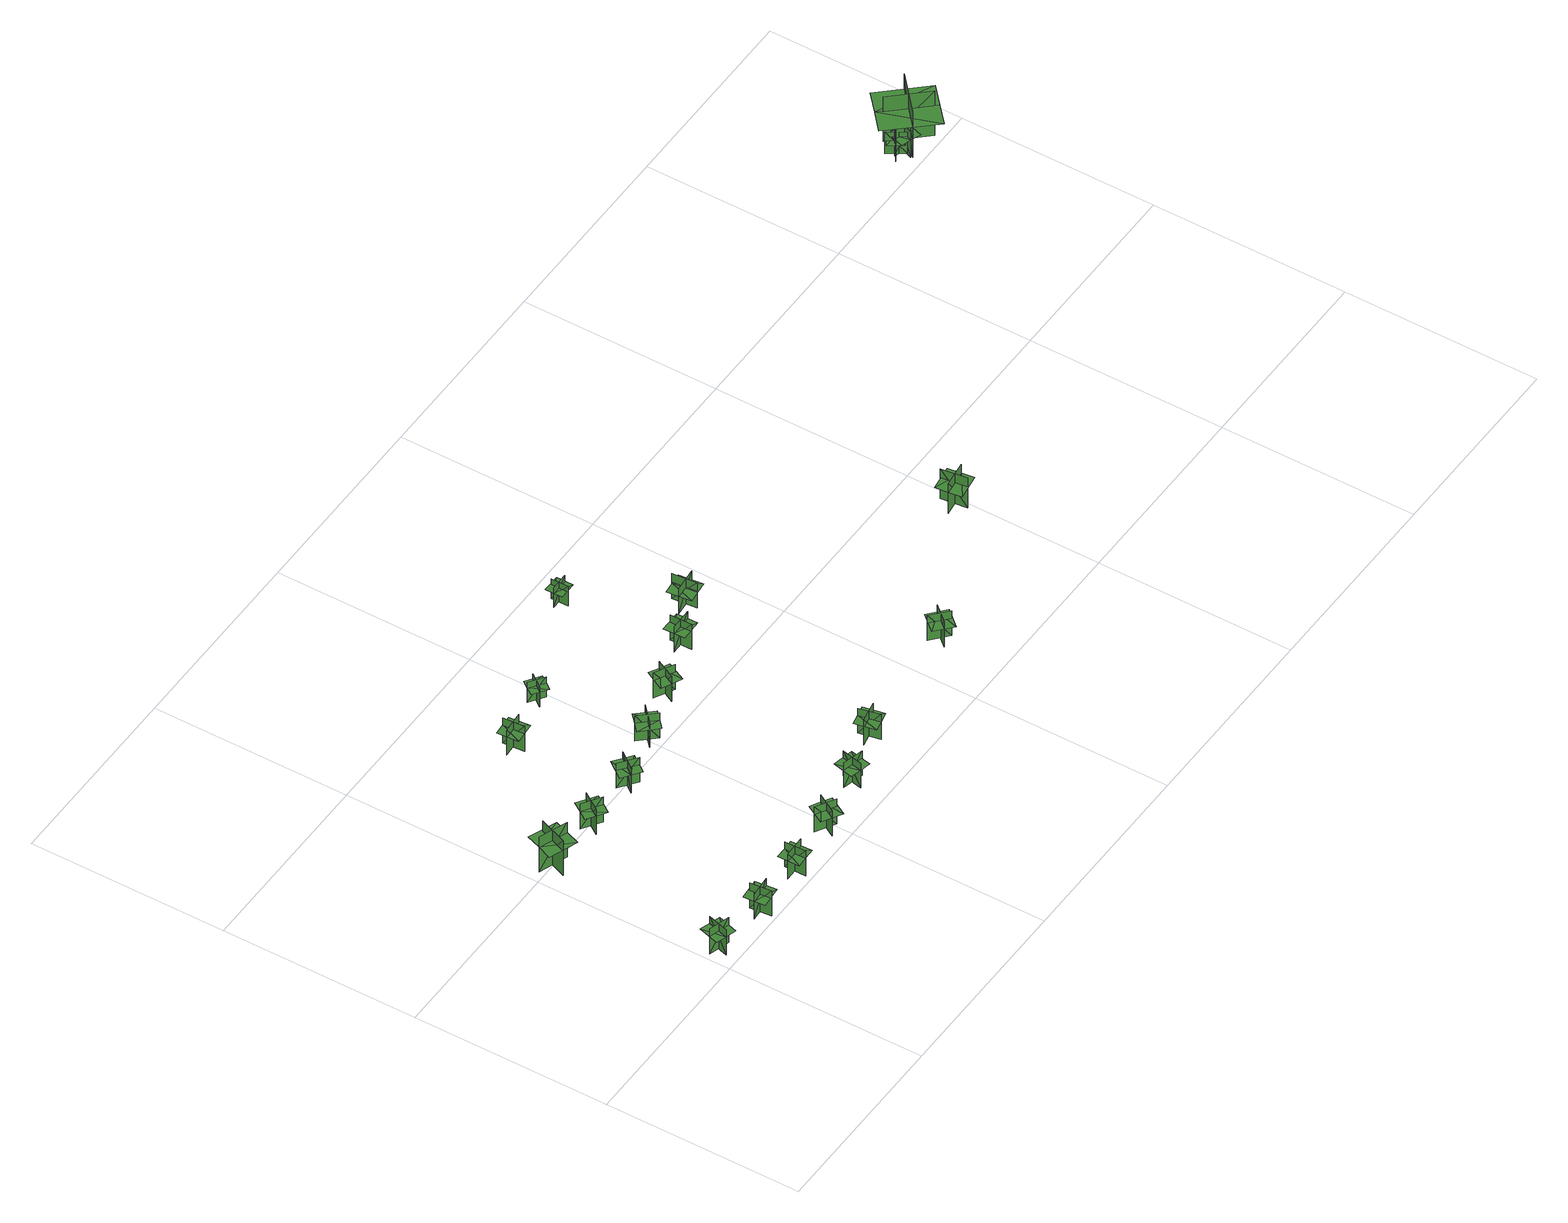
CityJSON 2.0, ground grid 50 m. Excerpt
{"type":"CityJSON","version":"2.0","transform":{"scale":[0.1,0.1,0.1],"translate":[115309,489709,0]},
"CityObjects":{
"tree1":{"type":"SolitaryVegetationObject","geometry":[{"type":"MultiSurface","lod":"1","boundaries":[[[0,1,2]],[[0,2,3]],[[4,5,6]],[[4,6,7]],[[8,9,10]],[[8,10,11]],[[8,11,12]],[[8,12,13]]]}]},
"tree2":{"type":"SolitaryVegetationObject","geometry":[{"type":"MultiSurface","lod":"1","boundaries":[[[14,15,16]],[[14,16,17]],[[18,19,20]],[[18,20,21]],[[22,23,24]],[[22,24,25]],[[22,25,26]],[[22,26,27]]]}]},
"tree3":{"type":"SolitaryVegetationObject","geometry":[{"type":"MultiSurface","lod":"1","boundaries":[[[28,29,30]],[[28,30,31]],[[32,33,34]],[[32,34,35]],[[36,37,38]],[[36,38,39]],[[36,39,40]],[[36,40,41]]]}]},
"tree4":{"type":"SolitaryVegetationObject","geometry":[{"type":"MultiSurface","lod":"1","boundaries":[[[42,43,44]],[[42,44,45]],[[46,47,48]],[[46,48,49]],[[50,51,52]],[[50,52,53]],[[50,53,54]],[[50,54,55]]]}]},
"tree5":{"type":"SolitaryVegetationObject","geometry":[{"type":"MultiSurface","lod":"1","boundaries":[[[56,57,58]],[[56,58,59]],[[60,61,62]],[[60,62,63]],[[64,65,66]],[[64,66,67]],[[64,67,68]],[[64,68,69]]]}]},
"tree6":{"type":"SolitaryVegetationObject","geometry":[{"type":"MultiSurface","lod":"1","boundaries":[[[70,71,72]],[[70,72,73]],[[74,75,76]],[[74,76,77]],[[78,79,80]],[[78,80,81]],[[78,81,82]],[[78,82,83]]]}]},
"tree7":{"type":"SolitaryVegetationObject","geometry":[{"type":"MultiSurface","lod":"1","boundaries":[[[84,85,86]],[[84,86,87]],[[88,89,90]],[[88,90,91]],[[92,93,94]],[[92,94,95]],[[92,95,96]],[[92,96,97]]]}]},
"tree8":{"type":"SolitaryVegetationObject","geometry":[{"type":"MultiSurface","lod":"1","boundaries":[[[98,99,100]],[[98,100,101]],[[102,103,104]],[[102,104,105]],[[106,107,108]],[[106,108,109]],[[106,109,110]],[[106,110,111]]]}]},
"tree9":{"type":"SolitaryVegetationObject","geometry":[{"type":"MultiSurface","lod":"1","boundaries":[[[112,113,114]],[[112,114,115]],[[116,117,118]],[[116,118,119]],[[120,121,122]],[[120,122,123]],[[120,123,124]],[[120,124,125]]]}]},
"tree10":{"type":"SolitaryVegetationObject","geometry":[{"type":"MultiSurface","lod":"1","boundaries":[[[126,127,128]],[[126,128,129]],[[130,131,132]],[[130,132,133]],[[134,135,136]],[[134,136,137]],[[134,137,138]],[[134,138,139]]]}]},
"tree11":{"type":"SolitaryVegetationObject","geometry":[{"type":"MultiSurface","lod":"1","boundaries":[[[140,141,142]],[[140,142,143]],[[144,145,146]],[[144,146,147]],[[148,149,150]],[[148,150,151]],[[148,151,152]],[[148,152,153]]]}]},
"tree12":{"type":"SolitaryVegetationObject","geometry":[{"type":"MultiSurface","lod":"1","boundaries":[[[154,155,156]],[[154,156,157]],[[158,159,160]],[[158,160,161]],[[162,163,164]],[[162,164,165]],[[162,165,166]],[[162,166,167]]]}]},
"tree13":{"type":"SolitaryVegetationObject","geometry":[{"type":"MultiSurface","lod":"1","boundaries":[[[168,169,170]],[[168,170,171]],[[172,173,174]],[[172,174,175]],[[176,177,178]],[[176,178,179]],[[176,179,180]],[[176,180,181]]]}]},
"tree14":{"type":"SolitaryVegetationObject","geometry":[{"type":"MultiSurface","lod":"1","boundaries":[[[182,183,184]],[[182,184,185]],[[186,187,188]],[[186,188,189]],[[190,191,192]],[[190,192,193]],[[190,193,194]],[[190,194,195]]]}]},
"tree15":{"type":"SolitaryVegetationObject","geometry":[{"type":"MultiSurface","lod":"1","boundaries":[[[196,197,198]],[[196,198,199]],[[200,201,202]],[[200,202,203]],[[204,205,206]],[[204,206,207]],[[204,207,208]],[[204,208,209]]]}]},
"tree16":{"type":"SolitaryVegetationObject","geometry":[{"type":"MultiSurface","lod":"1","boundaries":[[[210,211,212]],[[210,212,213]],[[214,215,216]],[[214,216,217]],[[218,219,220]],[[218,220,221]],[[218,221,222]],[[218,222,223]]]}]},
"tree17":{"type":"SolitaryVegetationObject","geometry":[{"type":"MultiSurface","lod":"1","boundaries":[[[224,225,226]],[[224,226,227]],[[228,229,230]],[[228,230,231]],[[232,233,234]],[[232,234,235]],[[232,235,236]],[[232,236,237]]]}]},
"tree18":{"type":"SolitaryVegetationObject","geometry":[{"type":"MultiSurface","lod":"1","boundaries":[[[238,239,240]],[[238,240,241]],[[242,243,244]],[[242,244,245]],[[246,247,248]],[[246,248,249]],[[246,249,250]],[[246,250,251]]]}]},
"tree19":{"type":"SolitaryVegetationObject","geometry":[{"type":"MultiSurface","lod":"1","boundaries":[[[252,253,254]],[[252,254,255]],[[256,257,258]],[[256,258,259]],[[260,261,262]],[[260,262,263]],[[260,263,264]],[[260,264,265]]]}]},
"tree20":{"type":"SolitaryVegetationObject","geometry":[{"type":"MultiSurface","lod":"1","boundaries":[[[266,267,268]],[[266,268,269]],[[270,271,272]],[[270,272,273]],[[274,275,276]],[[274,276,277]],[[274,278,279]],[[274,279,275]]]}]},
"tree21":{"type":"SolitaryVegetationObject","geometry":[{"type":"MultiSurface","lod":"1","boundaries":[[[280,281,282]],[[280,282,283]],[[284,285,286]],[[284,286,287]],[[288,289,290]],[[288,290,291]],[[288,292,293]],[[288,293,289]]]}]},
"tree22":{"type":"SolitaryVegetationObject","geometry":[{"type":"MultiSurface","lod":"1","boundaries":[[[294,295,296]],[[294,296,297]],[[298,299,300]],[[298,300,301]],[[302,303,304]],[[302,304,305]],[[302,305,306]],[[302,306,307]]]}]}
},
"vertices":[
[10,58,11],[63,42,11],[63,42,88],[10,58,88],[27,26,11],[43,79,11],[43,79,88],[27,26,88],[27,26,67],[54,18,67],[70,71,67],[43,79,67],[17,87,67],[1,34,67],
[178,62,11],[183,7,11],[183,7,88],[178,62,88],[154,34,11],[209,39,11],[209,39,88],[154,34,88],[154,34,66],[157,7,66],[212,12,66],[209,39,66],[207,67,66],[152,62,66],
[74,535,5],[46,463,5],[46,463,113],[74,535,113],[27,514,5],[99,487,5],[99,487,113],[27,514,113],[27,514,82],[13,478,82],[85,450,82],[99,487,82],[113,523,82],[41,551,82],
[354,42,10],[299,40,10],[299,40,87],[354,42,87],[328,67,10],[329,12,10],[329,12,87],[328,67,87],[328,67,65],[300,67,65],[301,11,65],[329,12,65],[357,13,65],[355,68,65],
[223,517,6],[192,471,6],[192,471,83],[223,517,83],[187,510,6],[233,479,6],[233,479,83],[187,510,83],[187,510,61],[171,487,61],[217,456,61],[233,479,61],[248,502,61],[202,533,61],
[501,42,11],[453,70,11],[453,70,88],[501,42,88],[492,78,11],[464,30,11],[464,30,88],[492,78,88],[492,78,66],[468,92,66],[440,44,66],[464,30,66],[488,16,66],[516,64,66],
[338,513,4],[382,479,4],[382,479,81],[338,513,81],[343,477,4],[376,520,4],[376,520,81],[343,477,81],[343,477,60],[365,460,60],[398,504,60],[376,520,60],[354,537,60],[321,493,60],
[345,771,10],[290,767,10],[290,767,87],[345,771,87],[317,795,10],[321,740,10],[321,740,87],[317,795,87],[317,795,65],[290,793,65],[294,738,65],[321,740,65],[349,742,65],[345,797,65],
[603,89,12],[657,76,12],[657,76,88],[603,89,88],[622,57,12],[634,111,12],[634,111,88],[622,57,88],[622,57,67],[649,51,67],[661,105,67],[634,111,67],[607,117,67],[595,64,67],
[484,519,4],[525,557,4],[525,557,81],[484,519,81],[521,517,4],[484,558,4],[484,558,81],[521,517,81],[521,517,60],[541,536,60],[504,577,60],[484,558,60],[463,539,60],[501,499,60],
[480,821,11],[454,786,11],[454,786,73],[480,821,73],[451,817,11],[487,791,11],[487,791,73],[451,817,73],[451,817,56],[438,799,56],[473,773,56],[487,791,56],[500,809,56],[464,835,56],
[794,135,11],[739,124,11],[739,124,88],[794,135,88],[763,155,11],[774,101,11],[774,101,88],[763,155,88],[763,155,66],[736,150,66],[747,96,66],[774,101,66],[801,107,66],[790,161,66],
[666,569,5],[617,595,5],[617,595,82],[666,569,82],[655,604,5],[630,555,5],[630,555,82],[655,604,82],[655,604,60],[631,617,60],[605,568,60],[630,555,60],[655,542,60],[680,592,60],
[787,660,7],[788,604,7],[788,604,84],[787,660,84],[761,633,7],[817,634,7],[817,634,84],[761,633,84],[761,633,63],[762,606,63],[817,607,63],[817,634,63],[816,662,63],[761,661,63],
[748,945,15],[748,901,15],[748,901,76],[748,945,76],[727,925,15],[772,925,15],[772,925,76],[727,925,76],[727,925,59],[727,903,59],[772,903,59],[772,925,59],[772,947,59],[727,947,59],
[895,726,9],[901,663,9],[901,663,87],[895,726,87],[863,687,9],[926,693,9],[926,693,87],[863,687,87],[891,722,62],[862,718,62],[869,656,62],[898,659,62],[927,662,62],[920,725,62],
[1127,144,13],[1086,181,13],[1086,181,90],[1127,144,90],[1125,181,13],[1089,139,13],[1089,139,90],[1125,181,90],[1125,181,68],[1104,199,68],[1068,158,68],[1089,139,68],[1109,121,68],[1146,163,68],
[1469,322,26],[1461,388,26],[1461,388,118],[1469,322,118],[1497,357,26],[1431,348,26],[1431,348,118],[1497,357,118],[1497,357,92],[1492,390,92],[1427,381,92],[1431,348,92],[1435,315,92],[1501,324,92],
[2343,1041,2],[2317,1083,2],[2317,1083,68],[2343,1041,68],[2350,1075,2],[2309,1049,2],[2309,1049,68],[2350,1075,68],[2346,1072,43],[2335,1089,43],[2305,1071,43],[2316,1054,43],[2327,1036,43],[2356,1055,43],
[2322,1060,2],[2367,1045,2],[2367,1045,81],[2322,1060,81],[2338,1028,2],[2354,1072,2],[2354,1072,81],[2338,1028,81],[2338,1028,55],[2354,1072,55],[2329,1081,55],[2314,1036,55],[2363,1019,55],[2378,1064,55],
[2338,1063,3],[2374,1077,3],[2374,1077,66],[2338,1063,66],[2365,1052,3],[2351,1087,3],[2351,1087,66],[2365,1052,66],[2365,1052,45],[2351,1087,45],[2332,1080,45],[2346,1044,45],[2384,1059,45],[2371,1094,45],
[2340,1025,2],[2340,1025,141],[2430,1105,141],[2430,1105,2],[2346,1106,2],[2346,1106,141],[2423,1020,141],[2423,1020,2],[2334,1120,96],[2289,1080,96],[2385,972,96],[2430,1012,96],[2475,1052,96],[2379,1160,96]
]}
